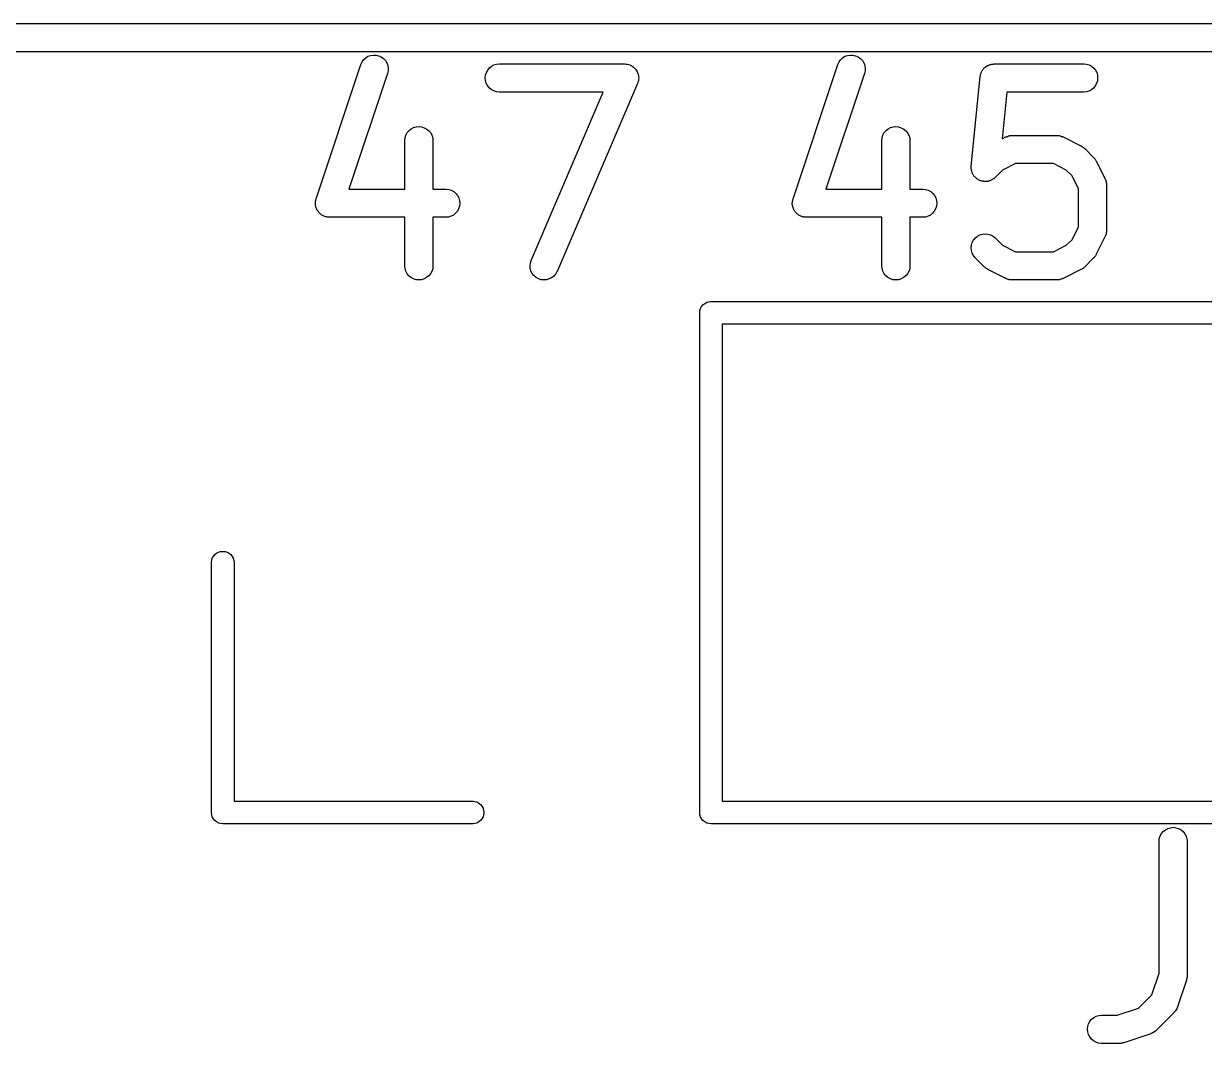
# Model space of a CAD drawing. Extents: x 96 to 150, y -148 to -38.
# Drawn here: x 111.66 to 117.94, y -147.85 to -142.42 of the extents above; entities that cross this region are included whole.
import ezdxf

# ---------------------------------------------------------------- set-up
doc = ezdxf.new("R2010")
doc.units = 0
doc.header["$MEASUREMENT"] = 0
doc.layers.add('BLACK', color=7, linetype='CONTINUOUS')

msp = doc.modelspace()

# ---------------------------------------------------------------- linework, layer by layer
at = {"layer": 'BLACK', "linetype": 'CONTINUOUS'}
for p, q in [((100.107, -142.419), (134.335, -142.419)), ((134.362, -142.569), (100.08, -142.569)), ((113.458, -142.623), (113.466, -142.611)), ((113.466, -142.611), (113.477, -142.601)), ((113.477, -142.601), (113.489, -142.593)), ((113.489, -142.593), (113.503, -142.588)), ((113.503, -142.588), (113.518, -142.586)), ((113.518, -142.586), (113.532, -142.586)), ((113.532, -142.586), (113.546, -142.59)), ((113.546, -142.59), (113.56, -142.596)), ((113.56, -142.596), (113.572, -142.604)), ((113.572, -142.604), (113.582, -142.615)), ((113.582, -142.615), (113.589, -142.627)), ((115.998, -142.623), (116.006, -142.611)), ((116.006, -142.611), (116.017, -142.601)), ((116.017, -142.601), (116.029, -142.593)), ((116.029, -142.593), (116.043, -142.588)), ((116.043, -142.588), (116.058, -142.586)), ((116.058, -142.586), (116.072, -142.586)), ((116.072, -142.586), (116.086, -142.59)), ((116.086, -142.59), (116.1, -142.596)), ((116.1, -142.596), (116.112, -142.604)), ((116.112, -142.604), (116.122, -142.615)), ((116.122, -142.615), (116.129, -142.627)), ((113.213, -143.351), (113.451, -142.637)), ((113.451, -142.636), (113.458, -142.623)), ((113.451, -142.637), (113.451, -142.636)), ((113.589, -142.627), (113.595, -142.641)), ((113.597, -142.67), (113.593, -142.684)), ((113.595, -142.641), (113.597, -142.656)), ((113.597, -142.656), (113.597, -142.67)), ((114.115, -142.693), (114.12, -142.679)), ((114.12, -142.679), (114.127, -142.666)), ((114.127, -142.666), (114.136, -142.655)), ((114.136, -142.655), (114.147, -142.646)), ((114.147, -142.646), (114.16, -142.639)), ((114.16, -142.639), (114.174, -142.635)), ((114.174, -142.635), (114.189, -142.633)), ((114.189, -142.633), (114.856, -142.633)), ((114.856, -142.633), (114.857, -142.633)), ((114.857, -142.633), (114.857, -142.633)), ((114.857, -142.633), (114.857, -142.633)), ((114.857, -142.633), (114.864, -142.634)), ((114.864, -142.634), (114.871, -142.635)), ((114.871, -142.635), (114.871, -142.635)), ((114.871, -142.635), (114.872, -142.635)), ((114.872, -142.635), (114.878, -142.637)), ((114.878, -142.637), (114.885, -142.639)), ((114.885, -142.639), (114.885, -142.64)), ((114.885, -142.64), (114.886, -142.64)), ((114.886, -142.64), (114.892, -142.643)), ((114.892, -142.643), (114.898, -142.646)), ((114.898, -142.646), (114.898, -142.647)), ((114.898, -142.647), (114.898, -142.647)), ((114.898, -142.647), (114.904, -142.651)), ((114.904, -142.651), (114.909, -142.656)), ((114.909, -142.656), (114.909, -142.656)), ((114.909, -142.656), (114.909, -142.656)), ((114.909, -142.656), (114.914, -142.662)), ((114.914, -142.662), (114.918, -142.667)), ((114.918, -142.667), (114.918, -142.668)), ((114.918, -142.668), (114.919, -142.668)), ((114.919, -142.668), (114.922, -142.674)), ((114.922, -142.674), (114.925, -142.68)), ((114.925, -142.68), (114.925, -142.681)), ((114.925, -142.681), (114.925, -142.681)), ((114.925, -142.681), (114.927, -142.687)), ((115.753, -143.351), (115.991, -142.637)), ((115.991, -142.636), (115.998, -142.623)), ((115.991, -142.637), (115.991, -142.636)), ((116.129, -142.627), (116.135, -142.641)), ((116.137, -142.67), (116.133, -142.684)), ((116.135, -142.641), (116.137, -142.656)), ((116.137, -142.656), (116.137, -142.67)), ((116.754, -142.683), (116.755, -142.679)), ((116.755, -142.679), (116.757, -142.676)), ((116.757, -142.676), (116.758, -142.672)), ((116.758, -142.672), (116.76, -142.669)), ((116.76, -142.669), (116.762, -142.666)), ((116.762, -142.666), (116.764, -142.663)), ((116.764, -142.663), (116.767, -142.66)), ((116.767, -142.66), (116.769, -142.658)), ((116.769, -142.658), (116.771, -142.655)), ((116.771, -142.655), (116.774, -142.653)), ((116.774, -142.653), (116.777, -142.65)), ((116.777, -142.65), (116.78, -142.648)), ((116.78, -142.648), (116.783, -142.646)), ((116.783, -142.646), (116.786, -142.644)), ((116.786, -142.644), (116.789, -142.642)), ((116.789, -142.642), (116.793, -142.641)), ((116.793, -142.641), (116.796, -142.639)), ((116.796, -142.639), (116.799, -142.638)), ((116.799, -142.638), (116.803, -142.636)), ((116.803, -142.636), (116.806, -142.636)), ((116.806, -142.636), (116.81, -142.635)), ((116.81, -142.635), (116.814, -142.634)), ((116.814, -142.634), (116.817, -142.634)), ((116.817, -142.634), (116.821, -142.634)), ((116.821, -142.634), (116.824, -142.633)), ((116.824, -142.633), (117.3, -142.633)), ((117.3, -142.633), (117.301, -142.633)), ((117.301, -142.633), (117.316, -142.635)), ((117.316, -142.635), (117.33, -142.639)), ((117.33, -142.639), (117.343, -142.646)), ((117.343, -142.646), (117.354, -142.656)), ((117.354, -142.656), (117.363, -142.667)), ((117.363, -142.667), (117.37, -142.68)), ((117.37, -142.68), (117.374, -142.694)), ((113.593, -142.684), (113.388, -143.3)), ((114.114, -142.708), (114.115, -142.693)), ((114.115, -142.722), (114.114, -142.708)), ((114.119, -142.736), (114.115, -142.722)), ((114.126, -142.749), (114.119, -142.736)), ((114.924, -142.738), (114.496, -143.738)), ((114.925, -142.738), (114.924, -142.738)), ((114.927, -142.731), (114.925, -142.737)), ((114.925, -142.737), (114.925, -142.738)), ((114.927, -142.687), (114.929, -142.694)), ((114.929, -142.724), (114.927, -142.731)), ((114.929, -142.694), (114.929, -142.695)), ((114.929, -142.695), (114.929, -142.695)), ((114.929, -142.695), (114.93, -142.702)), ((114.93, -142.716), (114.929, -142.723)), ((114.929, -142.723), (114.929, -142.724)), ((114.929, -142.724), (114.929, -142.724)), ((114.93, -142.702), (114.931, -142.709)), ((114.931, -142.709), (114.93, -142.709)), ((114.93, -142.709), (114.931, -142.709)), ((114.931, -142.709), (114.93, -142.716)), ((116.133, -142.684), (115.928, -143.3)), ((116.702, -143.177), (116.749, -142.701)), ((116.749, -142.701), (116.75, -142.7)), ((116.75, -142.697), (116.751, -142.693)), ((116.75, -142.7), (116.75, -142.697)), ((116.751, -142.693), (116.752, -142.689)), ((116.752, -142.689), (116.753, -142.686)), ((116.753, -142.686), (116.754, -142.683)), ((117.369, -142.737), (117.362, -142.75)), ((117.374, -142.723), (117.369, -142.737)), ((117.374, -142.694), (117.375, -142.709)), ((117.375, -142.709), (117.374, -142.723)), ((114.135, -142.761), (114.126, -142.749)), ((114.146, -142.77), (114.135, -142.761)), ((114.159, -142.777), (114.146, -142.77)), ((114.173, -142.782), (114.159, -142.777)), ((114.188, -142.783), (114.173, -142.782)), ((114.189, -142.783), (114.188, -142.783)), ((114.742, -142.783), (114.189, -142.783)), ((114.358, -143.679), (114.742, -142.783)), ((116.892, -142.783), (116.867, -143.032)), ((117.3, -142.783), (116.892, -142.783)), ((117.315, -142.782), (117.3, -142.783)), ((117.329, -142.778), (117.315, -142.782)), ((117.342, -142.771), (117.329, -142.778)), ((117.353, -142.762), (117.342, -142.771)), ((117.362, -142.75), (117.353, -142.762)), ((113.698, -142.999), (113.708, -142.988)), ((113.708, -142.988), (113.719, -142.979)), ((113.719, -142.979), (113.732, -142.972)), ((113.732, -142.972), (113.746, -142.968)), ((113.746, -142.968), (113.761, -142.967)), ((113.761, -142.967), (113.775, -142.968)), ((113.775, -142.968), (113.789, -142.973)), ((113.789, -142.973), (113.802, -142.98)), ((113.802, -142.98), (113.814, -142.989)), ((113.814, -142.989), (113.823, -143)), ((116.238, -142.999), (116.248, -142.988)), ((116.248, -142.988), (116.259, -142.979)), ((116.259, -142.979), (116.272, -142.972)), ((116.272, -142.972), (116.286, -142.968)), ((116.286, -142.968), (116.301, -142.967)), ((116.301, -142.967), (116.315, -142.968)), ((116.315, -142.968), (116.329, -142.973)), ((116.329, -142.973), (116.342, -142.98)), ((116.342, -142.98), (116.354, -142.989)), ((116.354, -142.989), (116.363, -143)), ((113.685, -143.041), (113.687, -143.026)), ((113.685, -143.042), (113.685, -143.041)), ((113.685, -143.3), (113.685, -143.042)), ((113.687, -143.026), (113.691, -143.012)), ((113.691, -143.012), (113.698, -142.999)), ((113.823, -143), (113.83, -143.013)), ((113.83, -143.013), (113.834, -143.027)), ((113.834, -143.027), (113.835, -143.042)), ((113.835, -143.042), (113.835, -143.3)), ((116.225, -143.041), (116.227, -143.026)), ((116.225, -143.042), (116.225, -143.041)), ((116.225, -143.3), (116.225, -143.042)), ((116.227, -143.026), (116.231, -143.012)), ((116.231, -143.012), (116.238, -142.999)), ((116.363, -143), (116.37, -143.013)), ((116.37, -143.013), (116.374, -143.027)), ((116.374, -143.027), (116.375, -143.042)), ((116.375, -143.042), (116.375, -143.3)), ((116.867, -143.032), (116.886, -143.022)), ((116.886, -143.022), (116.887, -143.022)), ((116.887, -143.022), (116.889, -143.021)), ((116.889, -143.021), (116.891, -143.02)), ((116.891, -143.02), (116.896, -143.019)), ((116.896, -143.019), (116.9, -143.017)), ((116.9, -143.017), (116.903, -143.016)), ((116.903, -143.016), (116.905, -143.016)), ((116.905, -143.016), (116.91, -143.015)), ((116.91, -143.015), (116.915, -143.014)), ((116.915, -143.014), (116.917, -143.015)), ((116.917, -143.015), (116.919, -143.014)), ((116.919, -143.014), (117.157, -143.014)), ((117.157, -143.014), (117.158, -143.014)), ((117.158, -143.014), (117.161, -143.015)), ((117.161, -143.015), (117.163, -143.015)), ((117.163, -143.015), (117.168, -143.015)), ((117.168, -143.015), (117.173, -143.016)), ((117.173, -143.016), (117.175, -143.017)), ((117.175, -143.017), (117.177, -143.017)), ((117.177, -143.017), (117.182, -143.019)), ((117.182, -143.019), (117.187, -143.02)), ((117.187, -143.02), (117.189, -143.021)), ((117.189, -143.021), (117.191, -143.022)), ((117.191, -143.022), (117.286, -143.07)), ((117.286, -143.07), (117.287, -143.07)), ((117.287, -143.07), (117.291, -143.073)), ((117.291, -143.073), (117.294, -143.075)), ((117.294, -143.075), (117.297, -143.077)), ((117.297, -143.077), (117.299, -143.078)), ((117.299, -143.078), (117.302, -143.081)), ((117.302, -143.081), (117.306, -143.084)), ((117.306, -143.084), (117.353, -143.132)), ((116.701, -143.184), (116.702, -143.181)), ((116.702, -143.188), (116.701, -143.184)), ((116.702, -143.181), (116.702, -143.177)), ((116.937, -143.164), (116.869, -143.199)), ((117.14, -143.164), (116.937, -143.164)), ((117.208, -143.199), (117.14, -143.164)), ((117.353, -143.132), (117.354, -143.132)), ((117.354, -143.132), (117.357, -143.136)), ((117.357, -143.136), (117.36, -143.139)), ((117.36, -143.139), (117.361, -143.141)), ((117.361, -143.141), (117.363, -143.144)), ((117.363, -143.144), (117.365, -143.147)), ((117.365, -143.147), (117.367, -143.151)), ((117.367, -143.151), (117.415, -143.246)), ((116.702, -143.192), (116.702, -143.188)), ((116.703, -143.195), (116.702, -143.192)), ((116.703, -143.199), (116.703, -143.195)), ((116.704, -143.202), (116.703, -143.199)), ((116.705, -143.206), (116.704, -143.202)), ((116.706, -143.209), (116.705, -143.206)), ((116.707, -143.213), (116.706, -143.209)), ((116.709, -143.216), (116.707, -143.213)), ((116.71, -143.22), (116.709, -143.216)), ((116.712, -143.223), (116.71, -143.22)), ((116.714, -143.226), (116.712, -143.223)), ((116.716, -143.229), (116.714, -143.226)), ((116.718, -143.232), (116.716, -143.229)), ((116.721, -143.234), (116.718, -143.232)), ((116.723, -143.237), (116.721, -143.234)), ((116.726, -143.24), (116.723, -143.237)), ((116.729, -143.242), (116.726, -143.24)), ((116.732, -143.244), (116.729, -143.242)), ((116.734, -143.247), (116.732, -143.244)), ((116.738, -143.248), (116.734, -143.247)), ((116.741, -143.25), (116.738, -143.248)), ((116.817, -143.247), (116.814, -143.249)), ((116.82, -143.245), (116.817, -143.247)), ((116.823, -143.243), (116.82, -143.245)), ((116.826, -143.241), (116.823, -143.243)), ((116.829, -143.238), (116.826, -143.241)), ((116.83, -143.238), (116.829, -143.238)), ((116.869, -143.199), (116.83, -143.238)), ((117.239, -143.229), (117.208, -143.199)), ((117.273, -143.298), (117.239, -143.229)), ((117.415, -143.246), (117.415, -143.247)), ((117.415, -143.247), (117.416, -143.249)), ((113.388, -143.3), (113.685, -143.3)), ((113.835, -143.3), (113.903, -143.3)), ((113.903, -143.3), (113.904, -143.3)), ((113.904, -143.3), (113.919, -143.302)), ((113.919, -143.302), (113.933, -143.306)), ((113.933, -143.306), (113.946, -143.313)), ((115.928, -143.3), (116.225, -143.3)), ((116.375, -143.3), (116.443, -143.3)), ((116.443, -143.3), (116.444, -143.3)), ((116.444, -143.3), (116.459, -143.302)), ((116.459, -143.302), (116.473, -143.306)), ((116.473, -143.306), (116.486, -143.313)), ((116.744, -143.252), (116.741, -143.25)), ((116.747, -143.254), (116.744, -143.252)), ((116.751, -143.255), (116.747, -143.254)), ((116.754, -143.256), (116.751, -143.255)), ((116.758, -143.257), (116.754, -143.256)), ((116.761, -143.258), (116.758, -143.257)), ((116.765, -143.258), (116.761, -143.258)), ((116.768, -143.259), (116.765, -143.258)), ((116.772, -143.259), (116.768, -143.259)), ((116.776, -143.26), (116.772, -143.259)), ((116.779, -143.259), (116.776, -143.26)), ((116.783, -143.259), (116.779, -143.259)), ((116.787, -143.259), (116.783, -143.259)), ((116.79, -143.258), (116.787, -143.259)), ((116.794, -143.257), (116.79, -143.258)), ((116.798, -143.257), (116.794, -143.257)), ((116.801, -143.255), (116.798, -143.257)), ((116.804, -143.254), (116.801, -143.255)), ((116.808, -143.252), (116.804, -143.254)), ((116.811, -143.251), (116.808, -143.252)), ((116.814, -143.249), (116.811, -143.251)), ((117.273, -143.5), (117.273, -143.298)), ((117.416, -143.249), (117.417, -143.251)), ((117.417, -143.251), (117.419, -143.256)), ((117.419, -143.256), (117.42, -143.261)), ((117.42, -143.261), (117.421, -143.263)), ((117.421, -143.263), (117.421, -143.265)), ((117.421, -143.265), (117.422, -143.27)), ((117.422, -143.27), (117.423, -143.275)), ((117.423, -143.275), (117.423, -143.278)), ((117.423, -143.278), (117.423, -143.28)), ((117.423, -143.28), (117.423, -143.518)), ((113.209, -143.375), (113.21, -143.37)), ((113.21, -143.363), (113.211, -143.36)), ((113.21, -143.366), (113.21, -143.363)), ((113.21, -143.37), (113.21, -143.366)), ((113.211, -143.36), (113.212, -143.356)), ((113.212, -143.356), (113.213, -143.351)), ((113.946, -143.313), (113.957, -143.323)), ((113.957, -143.323), (113.966, -143.334)), ((113.966, -143.334), (113.973, -143.347)), ((113.973, -143.347), (113.977, -143.361)), ((113.977, -143.361), (113.978, -143.376)), ((115.749, -143.375), (115.75, -143.37)), ((115.75, -143.363), (115.751, -143.36)), ((115.75, -143.366), (115.75, -143.363)), ((115.75, -143.37), (115.75, -143.366)), ((115.751, -143.36), (115.752, -143.356)), ((115.752, -143.356), (115.753, -143.351)), ((116.486, -143.313), (116.497, -143.323)), ((116.497, -143.323), (116.506, -143.334)), ((116.506, -143.334), (116.513, -143.347)), ((116.513, -143.347), (116.517, -143.361)), ((116.517, -143.361), (116.518, -143.376)), ((113.209, -143.377), (113.209, -143.375)), ((113.209, -143.38), (113.209, -143.377)), ((113.21, -143.385), (113.209, -143.38)), ((113.21, -143.389), (113.21, -143.385)), ((113.211, -143.392), (113.21, -143.389)), ((113.212, -143.395), (113.211, -143.392)), ((113.213, -143.399), (113.212, -143.395)), ((113.215, -143.403), (113.213, -143.399)), ((113.216, -143.406), (113.215, -143.403)), ((113.217, -143.408), (113.216, -143.406)), ((113.219, -143.412), (113.217, -143.408)), ((113.221, -143.416), (113.219, -143.412)), ((113.223, -143.418), (113.221, -143.416)), ((113.225, -143.421), (113.223, -143.418)), ((113.228, -143.424), (113.225, -143.421)), ((113.231, -143.428), (113.228, -143.424)), ((113.233, -143.429), (113.231, -143.428)), ((113.235, -143.431), (113.233, -143.429)), ((113.238, -143.434), (113.235, -143.431)), ((113.242, -143.437), (113.238, -143.434)), ((113.244, -143.438), (113.242, -143.437)), ((113.956, -143.428), (113.945, -143.438)), ((113.965, -143.417), (113.956, -143.428)), ((113.972, -143.404), (113.965, -143.417)), ((113.977, -143.39), (113.972, -143.404)), ((113.978, -143.376), (113.977, -143.39)), ((115.749, -143.377), (115.749, -143.375)), ((115.749, -143.38), (115.749, -143.377)), ((115.75, -143.385), (115.749, -143.38)), ((115.75, -143.389), (115.75, -143.385)), ((115.751, -143.392), (115.75, -143.389)), ((115.752, -143.395), (115.751, -143.392)), ((115.753, -143.399), (115.752, -143.395)), ((115.755, -143.403), (115.753, -143.399)), ((115.756, -143.406), (115.755, -143.403)), ((115.757, -143.408), (115.756, -143.406)), ((115.759, -143.412), (115.757, -143.408)), ((115.761, -143.416), (115.759, -143.412)), ((115.763, -143.418), (115.761, -143.416)), ((115.765, -143.421), (115.763, -143.418)), ((115.768, -143.424), (115.765, -143.421)), ((115.771, -143.428), (115.768, -143.424)), ((115.773, -143.429), (115.771, -143.428)), ((115.775, -143.431), (115.773, -143.429)), ((115.778, -143.434), (115.775, -143.431)), ((115.782, -143.437), (115.778, -143.434)), ((115.784, -143.438), (115.782, -143.437)), ((116.496, -143.428), (116.485, -143.438)), ((116.505, -143.417), (116.496, -143.428)), ((116.512, -143.404), (116.505, -143.417)), ((116.517, -143.39), (116.512, -143.404)), ((116.518, -143.376), (116.517, -143.39)), ((113.247, -143.44), (113.244, -143.438)), ((113.251, -143.442), (113.247, -143.44)), ((113.255, -143.444), (113.251, -143.442)), ((113.257, -143.445), (113.255, -143.444)), ((113.26, -143.446), (113.257, -143.445)), ((113.264, -143.447), (113.26, -143.446)), ((113.269, -143.448), (113.264, -143.447)), ((113.271, -143.449), (113.269, -143.448)), ((113.274, -143.449), (113.271, -143.449)), ((113.279, -143.45), (113.274, -143.449)), ((113.283, -143.45), (113.279, -143.45)), ((113.284, -143.45), (113.283, -143.45)), ((113.685, -143.45), (113.284, -143.45)), ((113.685, -143.708), (113.685, -143.45)), ((113.903, -143.45), (113.835, -143.45)), ((113.835, -143.45), (113.835, -143.708)), ((113.918, -143.449), (113.903, -143.45)), ((113.932, -143.444), (113.918, -143.449)), ((113.945, -143.438), (113.932, -143.444)), ((115.787, -143.44), (115.784, -143.438)), ((115.791, -143.442), (115.787, -143.44)), ((115.795, -143.444), (115.791, -143.442)), ((115.797, -143.445), (115.795, -143.444)), ((115.8, -143.446), (115.797, -143.445)), ((115.804, -143.447), (115.8, -143.446)), ((115.809, -143.448), (115.804, -143.447)), ((115.811, -143.449), (115.809, -143.448)), ((115.814, -143.449), (115.811, -143.449)), ((115.819, -143.45), (115.814, -143.449)), ((115.823, -143.45), (115.819, -143.45)), ((115.824, -143.45), (115.823, -143.45)), ((116.225, -143.45), (115.824, -143.45)), ((116.225, -143.708), (116.225, -143.45)), ((116.443, -143.45), (116.375, -143.45)), ((116.375, -143.45), (116.375, -143.708)), ((116.458, -143.449), (116.443, -143.45)), ((116.472, -143.444), (116.458, -143.449)), ((116.485, -143.438), (116.472, -143.444)), ((117.239, -143.569), (117.273, -143.5)), ((116.714, -143.571), (116.724, -143.56)), ((116.724, -143.56), (116.735, -143.551)), ((116.735, -143.551), (116.748, -143.544)), ((116.748, -143.544), (116.762, -143.54)), ((116.762, -143.54), (116.777, -143.538)), ((116.777, -143.538), (116.791, -143.54)), ((116.791, -143.54), (116.805, -143.544)), ((116.805, -143.544), (116.818, -143.551)), ((116.818, -143.551), (116.83, -143.56)), ((116.83, -143.56), (116.869, -143.599)), ((117.415, -143.551), (117.367, -143.647)), ((117.416, -143.549), (117.415, -143.551)), ((117.417, -143.547), (117.416, -143.549)), ((117.418, -143.543), (117.417, -143.547)), ((117.42, -143.538), (117.418, -143.543)), ((117.421, -143.536), (117.42, -143.538)), ((117.422, -143.528), (117.421, -143.533)), ((117.421, -143.533), (117.421, -143.536)), ((117.423, -143.523), (117.422, -143.528)), ((117.423, -143.518), (117.423, -143.519)), ((117.423, -143.519), (117.423, -143.521)), ((117.423, -143.521), (117.423, -143.523)), ((116.701, -143.612), (116.703, -143.598)), ((116.703, -143.627), (116.701, -143.612)), ((116.703, -143.598), (116.707, -143.584)), ((116.707, -143.584), (116.714, -143.571)), ((116.869, -143.599), (116.937, -143.633)), ((117.14, -143.633), (117.208, -143.599)), ((117.208, -143.599), (117.239, -143.569)), ((114.354, -143.693), (114.358, -143.679)), ((116.707, -143.641), (116.703, -143.627)), ((116.714, -143.654), (116.707, -143.641)), ((116.723, -143.665), (116.714, -143.654)), ((116.723, -143.666), (116.723, -143.665)), ((116.771, -143.714), (116.723, -143.666)), ((116.937, -143.633), (117.14, -143.633)), ((117.353, -143.666), (117.306, -143.714)), ((117.356, -143.663), (117.353, -143.666)), ((117.359, -143.66), (117.356, -143.663)), ((117.361, -143.657), (117.359, -143.66)), ((117.363, -143.655), (117.361, -143.657)), ((117.365, -143.651), (117.363, -143.655)), ((117.367, -143.648), (117.365, -143.651)), ((117.367, -143.647), (117.367, -143.648)), ((113.687, -143.723), (113.685, -143.708)), ((113.691, -143.737), (113.687, -143.723)), ((113.698, -143.75), (113.691, -143.737)), ((113.707, -143.761), (113.698, -143.75)), ((113.822, -143.751), (113.813, -143.762)), ((113.829, -143.738), (113.822, -143.751)), ((113.834, -143.724), (113.829, -143.738)), ((113.835, -143.709), (113.834, -143.724)), ((113.835, -143.708), (113.835, -143.709)), ((114.352, -143.707), (114.354, -143.693)), ((114.353, -143.722), (114.352, -143.707)), ((114.357, -143.736), (114.353, -143.722)), ((114.364, -143.749), (114.357, -143.736)), ((114.373, -143.76), (114.364, -143.749)), ((114.495, -143.739), (114.488, -143.752)), ((114.496, -143.738), (114.495, -143.739)), ((116.227, -143.723), (116.225, -143.708)), ((116.231, -143.737), (116.227, -143.723)), ((116.238, -143.75), (116.231, -143.737)), ((116.247, -143.761), (116.238, -143.75)), ((116.362, -143.751), (116.353, -143.762)), ((116.369, -143.738), (116.362, -143.751)), ((116.374, -143.724), (116.369, -143.738)), ((116.375, -143.709), (116.374, -143.724)), ((116.375, -143.708), (116.375, -143.709)), ((116.774, -143.716), (116.771, -143.714)), ((116.777, -143.719), (116.774, -143.716)), ((116.78, -143.721), (116.777, -143.719)), ((116.782, -143.723), (116.78, -143.721)), ((116.786, -143.725), (116.782, -143.723)), ((116.79, -143.727), (116.786, -143.725)), ((116.791, -143.728), (116.79, -143.727)), ((116.886, -143.775), (116.791, -143.728)), ((117.286, -143.728), (117.191, -143.775)), ((117.29, -143.726), (117.286, -143.728)), ((117.294, -143.724), (117.29, -143.726)), ((117.296, -143.722), (117.294, -143.724)), ((117.299, -143.72), (117.296, -143.722)), ((117.302, -143.717), (117.299, -143.72)), ((117.305, -143.715), (117.302, -143.717)), ((117.306, -143.714), (117.305, -143.715)), ((113.718, -143.771), (113.707, -143.761)), ((113.731, -143.778), (113.718, -143.771)), ((113.745, -143.782), (113.731, -143.778)), ((113.76, -143.783), (113.745, -143.782)), ((113.774, -143.782), (113.76, -143.783)), ((113.788, -143.778), (113.774, -143.782)), ((113.801, -143.771), (113.788, -143.778)), ((113.813, -143.762), (113.801, -143.771)), ((114.384, -143.77), (114.373, -143.76)), ((114.397, -143.777), (114.384, -143.77)), ((114.411, -143.782), (114.397, -143.777)), ((114.425, -143.783), (114.411, -143.782)), ((114.44, -143.782), (114.425, -143.783)), ((114.454, -143.778), (114.44, -143.782)), ((114.467, -143.772), (114.454, -143.778)), ((114.479, -143.763), (114.467, -143.772)), ((114.488, -143.752), (114.479, -143.763)), ((116.258, -143.771), (116.247, -143.761)), ((116.271, -143.778), (116.258, -143.771)), ((116.285, -143.782), (116.271, -143.778)), ((116.3, -143.783), (116.285, -143.782)), ((116.314, -143.782), (116.3, -143.783)), ((116.328, -143.778), (116.314, -143.782)), ((116.341, -143.771), (116.328, -143.778)), ((116.353, -143.762), (116.341, -143.771)), ((116.888, -143.776), (116.886, -143.775)), ((116.89, -143.777), (116.888, -143.776)), ((116.895, -143.779), (116.89, -143.777)), ((116.899, -143.781), (116.895, -143.779)), ((116.902, -143.781), (116.899, -143.781)), ((116.904, -143.782), (116.902, -143.781)), ((116.909, -143.782), (116.904, -143.782)), ((116.914, -143.783), (116.909, -143.782)), ((116.916, -143.783), (116.914, -143.783)), ((116.918, -143.783), (116.916, -143.783)), ((116.919, -143.783), (116.918, -143.783)), ((117.157, -143.783), (116.919, -143.783)), ((117.16, -143.783), (117.157, -143.783)), ((117.162, -143.783), (117.16, -143.783)), ((117.167, -143.782), (117.162, -143.783)), ((117.172, -143.782), (117.167, -143.782)), ((117.174, -143.781), (117.172, -143.782)), ((117.176, -143.781), (117.174, -143.781)), ((117.181, -143.779), (117.176, -143.781)), ((117.186, -143.778), (117.181, -143.779)), ((117.188, -143.777), (117.186, -143.778)), ((117.19, -143.776), (117.188, -143.777)), ((117.191, -143.775), (117.19, -143.776)), ((115.257, -143.946), (115.26, -143.935)), ((115.26, -143.935), (115.266, -143.925)), ((115.266, -143.925), (115.273, -143.915)), ((115.273, -143.915), (115.283, -143.908)), ((115.283, -143.908), (115.293, -143.902)), ((115.293, -143.902), (115.304, -143.899)), ((115.304, -143.899), (115.313, -143.898)), ((115.313, -143.898), (115.313, -143.898)), ((115.313, -143.898), (115.316, -143.898)), ((115.316, -143.898), (115.319, -143.898)), ((115.319, -143.898), (122.993, -143.898)), ((115.256, -143.958), (115.257, -143.946)), ((115.256, -143.961), (115.256, -143.958)), ((115.256, -146.615), (115.256, -143.961)), ((115.376, -144.018), (115.376, -146.558)), ((122.936, -144.018), (115.376, -144.018)), ((112.66, -145.265), (112.666, -145.255)), ((112.666, -145.255), (112.673, -145.245)), ((112.673, -145.245), (112.683, -145.238)), ((112.683, -145.238), (112.693, -145.232)), ((112.693, -145.232), (112.704, -145.229)), ((112.704, -145.229), (112.716, -145.228)), ((112.716, -145.228), (112.728, -145.229)), ((112.728, -145.229), (112.739, -145.232)), ((112.739, -145.232), (112.749, -145.238)), ((112.749, -145.238), (112.759, -145.245)), ((112.759, -145.245), (112.766, -145.255)), ((112.766, -145.255), (112.772, -145.265)), ((112.656, -145.285), (112.657, -145.276)), ((112.656, -146.615), (112.656, -145.285)), ((112.657, -145.276), (112.66, -145.265)), ((112.772, -145.265), (112.775, -145.276)), ((112.775, -145.276), (112.776, -145.285)), ((112.776, -145.285), (112.776, -146.558)), ((112.776, -146.558), (114.049, -146.558)), ((114.049, -146.558), (114.058, -146.559)), ((114.058, -146.559), (114.069, -146.562)), ((114.069, -146.562), (114.079, -146.568)), ((114.079, -146.568), (114.089, -146.575)), ((114.089, -146.575), (114.096, -146.585)), ((115.376, -146.558), (122.936, -146.558)), ((112.656, -146.618), (112.656, -146.615)), ((112.657, -146.63), (112.656, -146.618)), ((112.66, -146.641), (112.657, -146.63)), ((112.665, -146.65), (112.66, -146.641)), ((114.096, -146.585), (114.102, -146.595)), ((114.102, -146.641), (114.096, -146.651)), ((114.102, -146.595), (114.105, -146.606)), ((114.105, -146.63), (114.102, -146.641)), ((114.105, -146.606), (114.106, -146.618)), ((114.106, -146.618), (114.105, -146.63)), ((115.256, -146.618), (115.256, -146.615)), ((115.257, -146.63), (115.256, -146.618)), ((115.26, -146.641), (115.257, -146.63)), ((115.265, -146.65), (115.26, -146.641)), ((112.666, -146.651), (112.665, -146.65)), ((112.673, -146.661), (112.666, -146.651)), ((112.683, -146.668), (112.673, -146.661)), ((112.693, -146.674), (112.683, -146.668)), ((112.704, -146.677), (112.693, -146.674)), ((112.716, -146.678), (112.704, -146.677)), ((112.719, -146.678), (112.716, -146.678)), ((114.049, -146.678), (112.719, -146.678)), ((114.058, -146.677), (114.049, -146.678)), ((114.069, -146.674), (114.058, -146.677)), ((114.079, -146.668), (114.069, -146.674)), ((114.089, -146.661), (114.079, -146.668)), ((114.096, -146.651), (114.089, -146.661)), ((115.266, -146.651), (115.265, -146.65)), ((115.273, -146.661), (115.266, -146.651)), ((115.283, -146.668), (115.273, -146.661)), ((115.293, -146.674), (115.283, -146.668)), ((115.304, -146.677), (115.293, -146.674)), ((115.316, -146.678), (115.304, -146.677)), ((115.319, -146.678), (115.316, -146.678)), ((122.993, -146.678), (115.319, -146.678)), ((117.736, -146.71), (117.749, -146.703)), ((117.749, -146.703), (117.763, -146.699)), ((117.763, -146.699), (117.777, -146.697)), ((117.777, -146.697), (117.792, -146.699)), ((117.792, -146.699), (117.806, -146.703)), ((117.806, -146.703), (117.819, -146.71)), ((117.702, -146.771), (117.703, -146.757)), ((117.703, -146.757), (117.708, -146.743)), ((117.708, -146.743), (117.715, -146.73)), ((117.715, -146.73), (117.724, -146.719)), ((117.724, -146.719), (117.736, -146.71)), ((117.819, -146.71), (117.83, -146.72)), ((117.83, -146.72), (117.839, -146.731)), ((117.839, -146.731), (117.846, -146.744)), ((117.846, -146.744), (117.85, -146.758)), ((117.85, -146.758), (117.852, -146.772)), ((117.702, -146.772), (117.702, -146.771)), ((117.702, -147.474), (117.702, -146.772)), ((117.852, -146.772), (117.852, -147.487)), ((117.663, -147.589), (117.702, -147.474)), ((117.848, -147.51), (117.8, -147.653)), ((117.849, -147.506), (117.848, -147.51)), ((117.85, -147.502), (117.849, -147.506)), ((117.851, -147.496), (117.85, -147.499)), ((117.85, -147.499), (117.85, -147.502)), ((117.852, -147.488), (117.851, -147.492)), ((117.851, -147.492), (117.851, -147.496)), ((117.852, -147.487), (117.852, -147.488)), ((117.593, -147.659), (117.663, -147.589)), ((117.343, -147.719), (117.354, -147.71)), ((117.354, -147.71), (117.367, -147.703)), ((117.367, -147.703), (117.381, -147.699)), ((117.381, -147.699), (117.396, -147.697)), ((117.396, -147.697), (117.479, -147.697)), ((117.479, -147.697), (117.593, -147.659)), ((117.782, -147.683), (117.687, -147.778)), ((117.783, -147.681), (117.782, -147.683)), ((117.785, -147.679), (117.783, -147.681)), ((117.788, -147.675), (117.785, -147.679)), ((117.791, -147.671), (117.788, -147.675)), ((117.792, -147.669), (117.791, -147.671)), ((117.794, -147.668), (117.792, -147.669)), ((117.796, -147.663), (117.794, -147.668)), ((117.798, -147.658), (117.796, -147.663)), ((117.799, -147.656), (117.798, -147.658)), ((117.8, -147.654), (117.799, -147.656)), ((117.8, -147.653), (117.8, -147.654)), ((117.321, -147.772), (117.322, -147.757)), ((117.322, -147.786), (117.321, -147.772)), ((117.322, -147.757), (117.327, -147.743)), ((117.327, -147.743), (117.334, -147.73)), ((117.334, -147.73), (117.343, -147.719)), ((117.326, -147.8), (117.322, -147.786)), ((117.333, -147.813), (117.326, -147.8)), ((117.342, -147.825), (117.333, -147.813)), ((117.353, -147.834), (117.342, -147.825)), ((117.366, -147.841), (117.353, -147.834)), ((117.658, -147.796), (117.515, -147.844)), ((117.66, -147.795), (117.658, -147.796)), ((117.662, -147.794), (117.66, -147.795)), ((117.666, -147.792), (117.662, -147.794)), ((117.671, -147.79), (117.666, -147.792)), ((117.673, -147.789), (117.671, -147.79)), ((117.675, -147.788), (117.673, -147.789)), ((117.679, -147.784), (117.675, -147.788)), ((117.683, -147.782), (117.679, -147.784)), ((117.684, -147.78), (117.683, -147.782)), ((117.686, -147.779), (117.684, -147.78)), ((117.687, -147.778), (117.686, -147.779)), ((117.38, -147.846), (117.366, -147.841)), ((117.395, -147.847), (117.38, -147.846)), ((117.396, -147.847), (117.395, -147.847)), ((117.491, -147.847), (117.396, -147.847)), ((117.495, -147.847), (117.491, -147.847)), ((117.499, -147.847), (117.495, -147.847)), ((117.502, -147.846), (117.499, -147.847)), ((117.506, -147.846), (117.502, -147.846)), ((117.51, -147.845), (117.506, -147.846)), ((117.514, -147.844), (117.51, -147.845)), ((117.515, -147.844), (117.514, -147.844))]:
    msp.add_line(p, q, dxfattribs=at)

doc.saveas('drawing.dxf')
